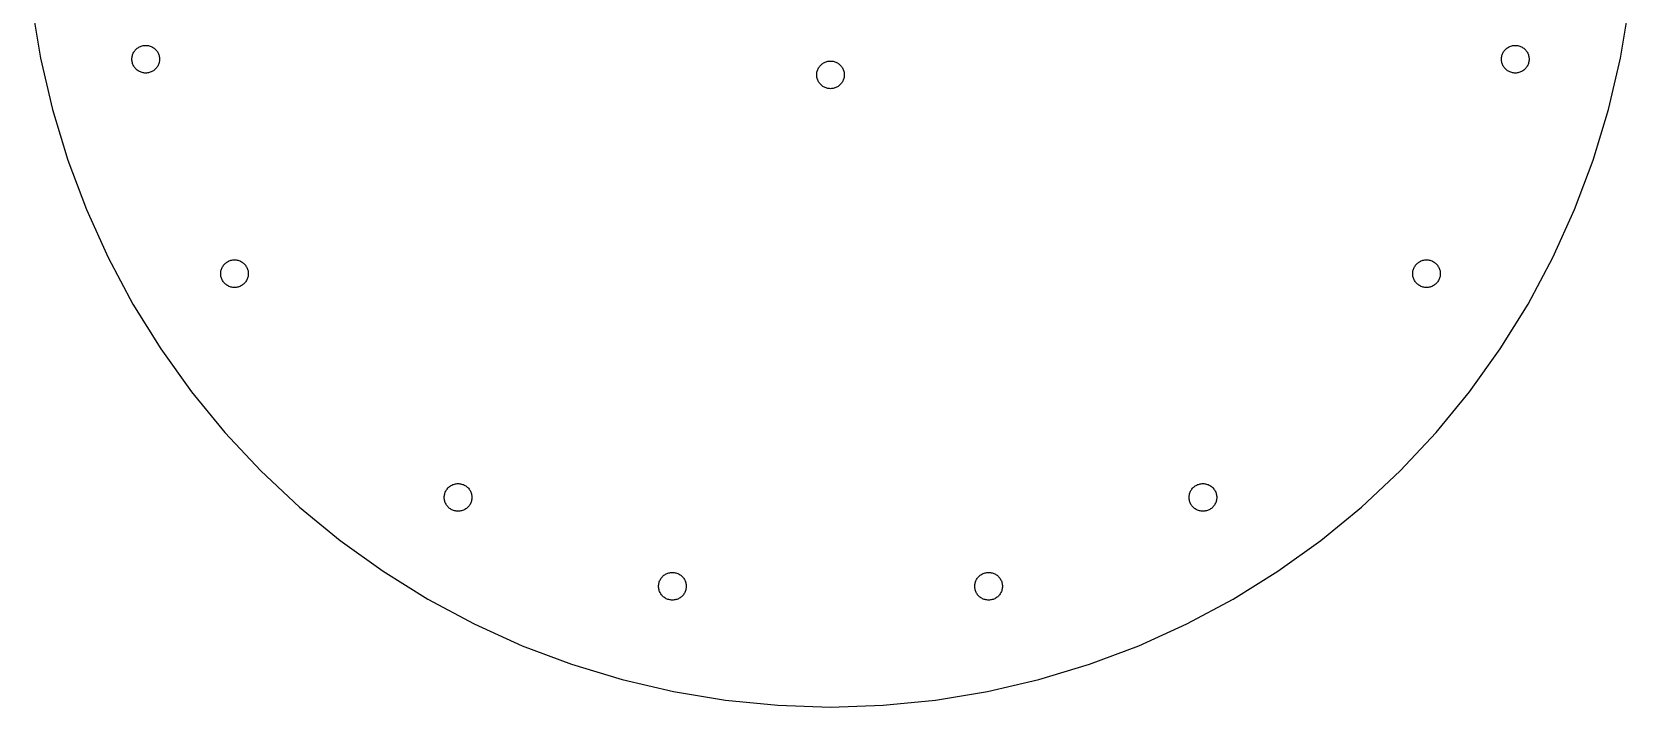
# Model space of a CAD drawing. Header units: metres. Extents: x -102 to 102, y -102 to 102.
# Drawn here: x -101.1 to 101.1, y -102 to -16.6 of the extents above; entities that cross this region are included whole.
import ezdxf

# ---------------------------------------------------------------- set-up
doc = ezdxf.new("R2010")
doc.units = ezdxf.units.M

msp = doc.modelspace()

# ---------------------------------------------------------------- linework, layer by layer
for p, q in [((-101.127, -13.3137), (-100.04, -19.8992)), ((100.04, -19.8992), (101.127, -13.3137)), ((-100.04, -19.8992), (-98.5244, -26.3995)), ((-88.4689, -20.0206), (-88.4652, -19.9062)), ((-88.4652, -20.1351), (-88.4689, -20.0206)), ((-88.4652, -19.9062), (-88.454, -19.7922)), ((-88.454, -20.2491), (-88.4652, -20.1351)), ((-88.454, -19.7922), (-88.4353, -19.6792)), ((-88.4353, -19.6792), (-88.4093, -19.5677)), ((-88.4093, -19.5677), (-88.3761, -19.4581)), ((-88.3761, -19.4581), (-88.3357, -19.3509)), ((-88.3357, -19.3509), (-88.2885, -19.2466)), ((-88.2885, -19.2466), (-88.2345, -19.1456)), ((-88.2345, -19.1456), (-88.174, -19.0484)), ((-88.174, -19.0484), (-88.1073, -18.9553)), ((-88.1073, -18.9553), (-88.0347, -18.8668)), ((-88.0347, -18.8668), (-87.9564, -18.7832)), ((-87.9564, -18.7832), (-87.8728, -18.7049)), ((-87.8728, -18.7049), (-87.7843, -18.6323)), ((-87.7843, -18.6323), (-87.6912, -18.5656)), ((-87.6912, -18.5656), (-87.5939, -18.5051)), ((-87.5939, -18.5051), (-87.4929, -18.4511)), ((-87.4929, -18.4511), (-87.3886, -18.4039)), ((-87.3886, -18.4039), (-87.2814, -18.3635)), ((-87.2814, -18.3635), (-87.1719, -18.3303)), ((-87.1719, -18.3303), (-87.0603, -18.3043)), ((-87.0603, -18.3043), (-86.9473, -18.2856)), ((-86.9473, -18.2856), (-86.8334, -18.2744)), ((-86.8334, -18.2744), (-86.7189, -18.2706)), ((-86.7189, -18.2706), (-86.6045, -18.2744)), ((-86.6045, -18.2744), (-86.4905, -18.2856)), ((-86.4905, -18.2856), (-86.3775, -18.3043)), ((-86.3775, -18.3043), (-86.266, -18.3303)), ((-86.266, -18.3303), (-86.1564, -18.3635)), ((-86.1564, -18.3635), (-86.0492, -18.4039)), ((-86.0492, -18.4039), (-85.9449, -18.4511)), ((-85.9449, -18.4511), (-85.8439, -18.5051)), ((-85.8439, -18.5051), (-85.7467, -18.5656)), ((-85.7467, -18.5656), (-85.6536, -18.6323)), ((-85.6536, -18.6323), (-85.5651, -18.7049)), ((-85.5651, -18.7049), (-85.4815, -18.7832)), ((-85.4815, -18.7832), (-85.4032, -18.8668)), ((-85.4032, -18.8668), (-85.3306, -18.9553)), ((-85.3306, -18.9553), (-85.2639, -19.0484)), ((-85.2639, -19.0484), (-85.2034, -19.1456)), ((-85.2034, -19.1456), (-85.1494, -19.2466)), ((-85.1494, -19.2466), (-85.1021, -19.3509)), ((-85.1021, -19.3509), (-85.0618, -19.4581)), ((-85.0618, -19.4581), (-85.0286, -19.5677)), ((-85.0286, -19.5677), (-85.0025, -19.6792)), ((-85.0025, -19.6792), (-84.9839, -19.7922)), ((-84.9839, -19.7922), (-84.9727, -19.9062)), ((-84.9727, -20.1351), (-84.9839, -20.2491)), ((-84.9727, -19.9062), (-84.9689, -20.0206)), ((-84.9689, -20.0206), (-84.9727, -20.1351)), ((84.9689, -20.0206), (84.9727, -19.9062)), ((84.9727, -20.1351), (84.9689, -20.0206)), ((84.9727, -19.9062), (84.9839, -19.7922)), ((84.9839, -20.2491), (84.9727, -20.1351)), ((84.9839, -19.7922), (85.0025, -19.6792)), ((85.0025, -19.6792), (85.0286, -19.5677)), ((85.0286, -19.5677), (85.0618, -19.4581)), ((85.0618, -19.4581), (85.1021, -19.3509)), ((85.1021, -19.3509), (85.1494, -19.2466)), ((85.1494, -19.2466), (85.2034, -19.1456)), ((85.2034, -19.1456), (85.2639, -19.0484)), ((85.2639, -19.0484), (85.3306, -18.9553)), ((85.3306, -18.9553), (85.4032, -18.8668)), ((85.4032, -18.8668), (85.4815, -18.7832)), ((85.4815, -18.7832), (85.5651, -18.7049)), ((85.5651, -18.7049), (85.6536, -18.6323)), ((85.6536, -18.6323), (85.7467, -18.5656)), ((85.7467, -18.5656), (85.8439, -18.5051)), ((85.8439, -18.5051), (85.9449, -18.4511)), ((85.9449, -18.4511), (86.0492, -18.4039)), ((86.0492, -18.4039), (86.1564, -18.3635)), ((86.1564, -18.3635), (86.266, -18.3303)), ((86.266, -18.3303), (86.3775, -18.3043)), ((86.3775, -18.3043), (86.4905, -18.2856)), ((86.4905, -18.2856), (86.6045, -18.2744)), ((86.6045, -18.2744), (86.7189, -18.2706)), ((86.7189, -18.2706), (86.8334, -18.2744)), ((86.8334, -18.2744), (86.9473, -18.2856)), ((86.9473, -18.2856), (87.0603, -18.3043)), ((87.0603, -18.3043), (87.1719, -18.3303)), ((87.1719, -18.3303), (87.2814, -18.3635)), ((87.2814, -18.3635), (87.3886, -18.4039)), ((87.3886, -18.4039), (87.4929, -18.4511)), ((87.4929, -18.4511), (87.5939, -18.5051)), ((87.5939, -18.5051), (87.6912, -18.5656)), ((87.6912, -18.5656), (87.7843, -18.6323)), ((87.7843, -18.6323), (87.8728, -18.7049)), ((87.8728, -18.7049), (87.9564, -18.7832)), ((87.9564, -18.7832), (88.0347, -18.8668)), ((88.0347, -18.8668), (88.1073, -18.9553)), ((88.1073, -18.9553), (88.174, -19.0484)), ((88.174, -19.0484), (88.2345, -19.1456)), ((88.2345, -19.1456), (88.2885, -19.2466)), ((88.2885, -19.2466), (88.3357, -19.3509)), ((88.3357, -19.3509), (88.3761, -19.4581)), ((88.3761, -19.4581), (88.4093, -19.5677)), ((88.4093, -19.5677), (88.4353, -19.6792)), ((88.4353, -19.6792), (88.454, -19.7922)), ((88.454, -19.7922), (88.4652, -19.9062)), ((88.4652, -20.1351), (88.454, -20.2491)), ((88.4652, -19.9062), (88.4689, -20.0206)), ((88.4689, -20.0206), (88.4652, -20.1351)), ((98.5244, -26.3995), (100.04, -19.8992)), ((-88.4353, -20.362), (-88.454, -20.2491)), ((-88.4093, -20.4736), (-88.4353, -20.362)), ((-88.3761, -20.5832), (-88.4093, -20.4736)), ((-88.3357, -20.6903), (-88.3761, -20.5832)), ((-88.2885, -20.7946), (-88.3357, -20.6903)), ((-88.2345, -20.8956), (-88.2885, -20.7946)), ((-88.174, -20.9929), (-88.2345, -20.8956)), ((-88.1073, -21.086), (-88.174, -20.9929)), ((-88.0347, -21.1745), (-88.1073, -21.086)), ((-87.9564, -21.2581), (-88.0347, -21.1745)), ((-87.8728, -21.3363), (-87.9564, -21.2581)), ((-87.7843, -21.409), (-87.8728, -21.3363)), ((-87.6912, -21.4757), (-87.7843, -21.409)), ((-87.5939, -21.5362), (-87.6912, -21.4757)), ((-87.4929, -21.5902), (-87.5939, -21.5362)), ((-87.3886, -21.6374), (-87.4929, -21.5902)), ((-87.2814, -21.6778), (-87.3886, -21.6374)), ((-87.1719, -21.711), (-87.2814, -21.6778)), ((-87.0603, -21.737), (-87.1719, -21.711)), ((-86.9473, -21.7557), (-87.0603, -21.737)), ((-86.8334, -21.7669), (-86.9473, -21.7557)), ((-86.7189, -21.7706), (-86.8334, -21.7669)), ((-86.6045, -21.7669), (-86.7189, -21.7706)), ((-86.4905, -21.7557), (-86.6045, -21.7669)), ((-86.3775, -21.737), (-86.4905, -21.7557)), ((-86.266, -21.711), (-86.3775, -21.737)), ((-86.1564, -21.6778), (-86.266, -21.711)), ((-86.0492, -21.6374), (-86.1564, -21.6778)), ((-85.9449, -21.5902), (-86.0492, -21.6374)), ((-85.8439, -21.5362), (-85.9449, -21.5902)), ((-85.7467, -21.4757), (-85.8439, -21.5362)), ((-85.6536, -21.409), (-85.7467, -21.4757)), ((-85.5651, -21.3363), (-85.6536, -21.409)), ((-85.4815, -21.2581), (-85.5651, -21.3363)), ((-85.4032, -21.1745), (-85.4815, -21.2581)), ((-85.3306, -21.086), (-85.4032, -21.1745)), ((-85.2639, -20.9929), (-85.3306, -21.086)), ((-85.2034, -20.8956), (-85.2639, -20.9929)), ((-85.1494, -20.7946), (-85.2034, -20.8956)), ((-85.1021, -20.6903), (-85.1494, -20.7946)), ((-85.0618, -20.5832), (-85.1021, -20.6903)), ((-85.0286, -20.4736), (-85.0618, -20.5832)), ((-85.0025, -20.362), (-85.0286, -20.4736)), ((-84.9839, -20.2491), (-85.0025, -20.362)), ((-1.75, -22), (-1.74625, -21.8855)), ((-1.74625, -22.1144), (-1.75, -22)), ((-1.74625, -21.8855), (-1.73502, -21.7716)), ((-1.73502, -22.2284), (-1.74625, -22.1144)), ((-1.73502, -21.7716), (-1.71637, -21.6586)), ((-1.71637, -22.3414), (-1.73502, -22.2284)), ((-1.71637, -21.6586), (-1.69037, -21.5471)), ((-1.69037, -21.5471), (-1.65712, -21.4375)), ((-1.65712, -21.4375), (-1.61678, -21.3303)), ((-1.61678, -21.3303), (-1.56952, -21.226)), ((-1.56952, -21.226), (-1.51553, -21.125)), ((-1.51553, -21.125), (-1.45506, -21.0277)), ((-1.45506, -21.0277), (-1.38837, -20.9347)), ((-1.38837, -20.9347), (-1.31572, -20.8461)), ((-1.31572, -20.8461), (-1.23743, -20.7626)), ((-1.23743, -20.7626), (-1.15385, -20.6843)), ((-1.15385, -20.6843), (-1.06532, -20.6116)), ((-1.06532, -20.6116), (-0.972244, -20.5449)), ((-0.972244, -20.5449), (-0.875, -20.4845)), ((-0.875, -20.4845), (-0.774002, -20.4305)), ((-0.774002, -20.4305), (-0.669693, -20.3832)), ((-0.669693, -20.3832), (-0.562515, -20.3429)), ((-0.562515, -20.3429), (-0.452927, -20.3096)), ((-0.452927, -20.3096), (-0.3414, -20.2836)), ((-0.3414, -20.2836), (-0.228409, -20.265)), ((-0.228409, -20.265), (-0.114441, -20.2537)), ((-0.114441, -20.2537), (0, -20.25)), ((0, -20.25), (0.114441, -20.2537)), ((0.114441, -20.2537), (0.228409, -20.265)), ((0.228409, -20.265), (0.3414, -20.2836)), ((0.3414, -20.2836), (0.452927, -20.3096)), ((0.452927, -20.3096), (0.562515, -20.3429)), ((0.562515, -20.3429), (0.669693, -20.3832)), ((0.669693, -20.3832), (0.774002, -20.4305)), ((0.774002, -20.4305), (0.875, -20.4845)), ((0.875, -20.4845), (0.972244, -20.5449)), ((0.972244, -20.5449), (1.06532, -20.6116)), ((1.06532, -20.6116), (1.15385, -20.6843)), ((1.15385, -20.6843), (1.23743, -20.7626)), ((1.23743, -20.7626), (1.31572, -20.8461)), ((1.31572, -20.8461), (1.38837, -20.9347)), ((1.38837, -20.9347), (1.45506, -21.0277)), ((1.45506, -21.0277), (1.51553, -21.125)), ((1.51553, -21.125), (1.56952, -21.226)), ((1.56952, -21.226), (1.61678, -21.3303)), ((1.61678, -21.3303), (1.65712, -21.4375)), ((1.65712, -21.4375), (1.69037, -21.5471)), ((1.69037, -21.5471), (1.71637, -21.6586)), ((1.71637, -21.6586), (1.73502, -21.7716)), ((1.73502, -22.2284), (1.71637, -22.3414)), ((1.73502, -21.7716), (1.74625, -21.8855)), ((1.74625, -22.1144), (1.73502, -22.2284)), ((1.74625, -21.8855), (1.75, -22)), ((1.75, -22), (1.74625, -22.1144)), ((85.0025, -20.362), (84.9839, -20.2491)), ((85.0286, -20.4736), (85.0025, -20.362)), ((85.0618, -20.5832), (85.0286, -20.4736)), ((85.1021, -20.6903), (85.0618, -20.5832)), ((85.1494, -20.7946), (85.1021, -20.6903)), ((85.2034, -20.8956), (85.1494, -20.7946)), ((85.2639, -20.9929), (85.2034, -20.8956)), ((85.3306, -21.086), (85.2639, -20.9929)), ((85.4032, -21.1745), (85.3306, -21.086)), ((85.4815, -21.2581), (85.4032, -21.1745)), ((85.5651, -21.3363), (85.4815, -21.2581)), ((85.6536, -21.409), (85.5651, -21.3363)), ((85.7467, -21.4757), (85.6536, -21.409)), ((85.8439, -21.5362), (85.7467, -21.4757)), ((85.9449, -21.5902), (85.8439, -21.5362)), ((86.0492, -21.6374), (85.9449, -21.5902)), ((86.1564, -21.6778), (86.0492, -21.6374)), ((86.266, -21.711), (86.1564, -21.6778)), ((86.3775, -21.737), (86.266, -21.711)), ((86.4905, -21.7557), (86.3775, -21.737)), ((86.6045, -21.7669), (86.4905, -21.7557)), ((86.7189, -21.7706), (86.6045, -21.7669)), ((86.8334, -21.7669), (86.7189, -21.7706)), ((86.9473, -21.7557), (86.8334, -21.7669)), ((87.0603, -21.737), (86.9473, -21.7557)), ((87.1719, -21.711), (87.0603, -21.737)), ((87.2814, -21.6778), (87.1719, -21.711)), ((87.3886, -21.6374), (87.2814, -21.6778)), ((87.4929, -21.5902), (87.3886, -21.6374)), ((87.5939, -21.5362), (87.4929, -21.5902)), ((87.6912, -21.4757), (87.5939, -21.5362)), ((87.7843, -21.409), (87.6912, -21.4757)), ((87.8728, -21.3363), (87.7843, -21.409)), ((87.9564, -21.2581), (87.8728, -21.3363)), ((88.0347, -21.1745), (87.9564, -21.2581)), ((88.1073, -21.086), (88.0347, -21.1745)), ((88.174, -20.9929), (88.1073, -21.086)), ((88.2345, -20.8956), (88.174, -20.9929)), ((88.2885, -20.7946), (88.2345, -20.8956)), ((88.3357, -20.6903), (88.2885, -20.7946)), ((88.3761, -20.5832), (88.3357, -20.6903)), ((88.4093, -20.4736), (88.3761, -20.5832)), ((88.4353, -20.362), (88.4093, -20.4736)), ((88.454, -20.2491), (88.4353, -20.362)), ((-1.69037, -22.4529), (-1.71637, -22.3414)), ((-1.65712, -22.5625), (-1.69037, -22.4529)), ((-1.61678, -22.6697), (-1.65712, -22.5625)), ((-1.56952, -22.774), (-1.61678, -22.6697)), ((-1.51553, -22.875), (-1.56952, -22.774)), ((-1.45506, -22.9722), (-1.51553, -22.875)), ((-1.38837, -23.0653), (-1.45506, -22.9722)), ((-1.31572, -23.1539), (-1.38837, -23.0653)), ((-1.23743, -23.2374), (-1.31572, -23.1539)), ((-1.15385, -23.3157), (-1.23743, -23.2374)), ((-1.06532, -23.3884), (-1.15385, -23.3157)), ((-0.972244, -23.4551), (-1.06532, -23.3884)), ((-0.875, -23.5155), (-0.972244, -23.4551)), ((-0.774002, -23.5695), (-0.875, -23.5155)), ((-0.669693, -23.6168), (-0.774002, -23.5695)), ((-0.562515, -23.6571), (-0.669693, -23.6168)), ((-0.452927, -23.6904), (-0.562515, -23.6571)), ((-0.3414, -23.7164), (-0.452927, -23.6904)), ((-0.228409, -23.735), (-0.3414, -23.7164)), ((-0.114441, -23.7462), (-0.228409, -23.735)), ((0, -23.75), (-0.114441, -23.7462)), ((0.114441, -23.7462), (0, -23.75)), ((0.228409, -23.735), (0.114441, -23.7462)), ((0.3414, -23.7164), (0.228409, -23.735)), ((0.452927, -23.6904), (0.3414, -23.7164)), ((0.562515, -23.6571), (0.452927, -23.6904)), ((0.669693, -23.6168), (0.562515, -23.6571)), ((0.774002, -23.5695), (0.669693, -23.6168)), ((0.875, -23.5155), (0.774002, -23.5695)), ((0.972244, -23.4551), (0.875, -23.5155)), ((1.06532, -23.3884), (0.972244, -23.4551)), ((1.15385, -23.3157), (1.06532, -23.3884)), ((1.23743, -23.2374), (1.15385, -23.3157)), ((1.31572, -23.1539), (1.23743, -23.2374)), ((1.38837, -23.0653), (1.31572, -23.1539)), ((1.45506, -22.9722), (1.38837, -23.0653)), ((1.51553, -22.875), (1.45506, -22.9722)), ((1.56952, -22.774), (1.51553, -22.875)), ((1.61678, -22.6697), (1.56952, -22.774)), ((1.65712, -22.5625), (1.61678, -22.6697)), ((1.69037, -22.4529), (1.65712, -22.5625)), ((1.71637, -22.3414), (1.69037, -22.4529)), ((-98.5244, -26.3995), (-96.5869, -32.7868)), ((96.5869, -32.7868), (98.5244, -26.3995)), ((-96.5869, -32.7868), (-94.2357, -39.0337)), ((94.2357, -39.0337), (96.5869, -32.7868)), ((-94.2357, -39.0337), (-91.481, -45.1134)), ((91.481, -45.1134), (94.2357, -39.0337)), ((-91.481, -45.1134), (-88.3346, -51)), ((-77.1334, -46.6003), (-77.0931, -46.4931)), ((-77.0931, -46.4931), (-77.0458, -46.3888)), ((-77.0458, -46.3888), (-76.9918, -46.2878)), ((-76.9918, -46.2878), (-76.9314, -46.1906)), ((-76.9314, -46.1906), (-76.8646, -46.0975)), ((-76.8646, -46.0975), (-76.792, -46.009)), ((-76.792, -46.009), (-76.7137, -45.9254)), ((-76.7137, -45.9254), (-76.6301, -45.8471)), ((-76.6301, -45.8471), (-76.5416, -45.7744)), ((-76.5416, -45.7744), (-76.4485, -45.7077)), ((-76.4485, -45.7077), (-76.3513, -45.6473)), ((-76.3513, -45.6473), (-76.2503, -45.5933)), ((-76.2503, -45.5933), (-76.146, -45.546)), ((-76.146, -45.546), (-76.0388, -45.5057)), ((-76.0388, -45.5057), (-75.9292, -45.4724)), ((-75.9292, -45.4724), (-75.8177, -45.4464)), ((-75.8177, -45.4464), (-75.7047, -45.4278)), ((-75.7047, -45.4278), (-75.5907, -45.4165)), ((-75.5907, -45.4165), (-75.4763, -45.4128)), ((-75.4763, -45.4128), (-75.3618, -45.4165)), ((-75.3618, -45.4165), (-75.2478, -45.4278)), ((-75.2478, -45.4278), (-75.1349, -45.4464)), ((-75.1349, -45.4464), (-75.0233, -45.4724)), ((-75.0233, -45.4724), (-74.9138, -45.5057)), ((-74.9138, -45.5057), (-74.8066, -45.546)), ((-74.8066, -45.546), (-74.7023, -45.5933)), ((-74.7023, -45.5933), (-74.6013, -45.6473)), ((-74.6013, -45.6473), (-74.504, -45.7077)), ((-74.504, -45.7077), (-74.4109, -45.7744)), ((-74.4109, -45.7744), (-74.3224, -45.8471)), ((-74.3224, -45.8471), (-74.2388, -45.9254)), ((-74.2388, -45.9254), (-74.1606, -46.009)), ((-74.1606, -46.009), (-74.0879, -46.0975)), ((-74.0879, -46.0975), (-74.0212, -46.1906)), ((-74.0212, -46.1906), (-73.9607, -46.2878)), ((-73.9607, -46.2878), (-73.9067, -46.3888)), ((-73.9067, -46.3888), (-73.8595, -46.4931)), ((-73.8595, -46.4931), (-73.8191, -46.6003)), ((73.8191, -46.6003), (73.8595, -46.4931)), ((73.8595, -46.4931), (73.9067, -46.3888)), ((73.9067, -46.3888), (73.9607, -46.2878)), ((73.9607, -46.2878), (74.0212, -46.1906)), ((74.0212, -46.1906), (74.0879, -46.0975)), ((74.0879, -46.0975), (74.1606, -46.009)), ((74.1606, -46.009), (74.2388, -45.9254)), ((74.2388, -45.9254), (74.3224, -45.8471)), ((74.3224, -45.8471), (74.4109, -45.7744)), ((74.4109, -45.7744), (74.504, -45.7077)), ((74.504, -45.7077), (74.6013, -45.6473)), ((74.6013, -45.6473), (74.7023, -45.5933)), ((74.7023, -45.5933), (74.8066, -45.546)), ((74.8066, -45.546), (74.9138, -45.5057)), ((74.9138, -45.5057), (75.0233, -45.4724)), ((75.0233, -45.4724), (75.1349, -45.4464)), ((75.1349, -45.4464), (75.2478, -45.4278)), ((75.2478, -45.4278), (75.3618, -45.4165)), ((75.3618, -45.4165), (75.4763, -45.4128)), ((75.4763, -45.4128), (75.5907, -45.4165)), ((75.5907, -45.4165), (75.7047, -45.4278)), ((75.7047, -45.4278), (75.8177, -45.4464)), ((75.8177, -45.4464), (75.9292, -45.4724)), ((75.9292, -45.4724), (76.0388, -45.5057)), ((76.0388, -45.5057), (76.146, -45.546)), ((76.146, -45.546), (76.2503, -45.5933)), ((76.2503, -45.5933), (76.3513, -45.6473)), ((76.3513, -45.6473), (76.4485, -45.7077)), ((76.4485, -45.7077), (76.5416, -45.7744)), ((76.5416, -45.7744), (76.6301, -45.8471)), ((76.6301, -45.8471), (76.7137, -45.9254)), ((76.7137, -45.9254), (76.792, -46.009)), ((76.792, -46.009), (76.8646, -46.0975)), ((76.8646, -46.0975), (76.9314, -46.1906)), ((76.9314, -46.1906), (76.9918, -46.2878)), ((76.9918, -46.2878), (77.0458, -46.3888)), ((77.0458, -46.3888), (77.0931, -46.4931)), ((77.0931, -46.4931), (77.1334, -46.6003)), ((88.3346, -51), (91.481, -45.1134)), ((-77.2263, -47.1628), (-77.2225, -47.0484)), ((-77.2225, -47.2773), (-77.2263, -47.1628)), ((-77.2225, -47.0484), (-77.2113, -46.9344)), ((-77.2113, -47.3912), (-77.2225, -47.2773)), ((-77.2113, -46.9344), (-77.1926, -46.8214)), ((-77.1926, -47.5042), (-77.2113, -47.3912)), ((-77.1926, -46.8214), (-77.1666, -46.7099)), ((-77.1666, -47.6157), (-77.1926, -47.5042)), ((-77.1666, -46.7099), (-77.1334, -46.6003)), ((-77.1334, -47.7253), (-77.1666, -47.6157)), ((-77.0931, -47.8325), (-77.1334, -47.7253)), ((-77.0458, -47.9368), (-77.0931, -47.8325)), ((-76.9918, -48.0378), (-77.0458, -47.9368)), ((-76.9314, -48.1351), (-76.9918, -48.0378)), ((-76.8646, -48.2281), (-76.9314, -48.1351)), ((-76.792, -48.3167), (-76.8646, -48.2281)), ((-76.7137, -48.4002), (-76.792, -48.3167)), ((-76.6301, -48.4785), (-76.7137, -48.4002)), ((-76.5416, -48.5512), (-76.6301, -48.4785)), ((-74.3224, -48.4785), (-74.4109, -48.5512)), ((-74.2388, -48.4002), (-74.3224, -48.4785)), ((-74.1606, -48.3167), (-74.2388, -48.4002)), ((-74.0879, -48.2281), (-74.1606, -48.3167)), ((-74.0212, -48.1351), (-74.0879, -48.2281)), ((-73.9607, -48.0378), (-74.0212, -48.1351)), ((-73.9067, -47.9368), (-73.9607, -48.0378)), ((-73.8595, -47.8325), (-73.9067, -47.9368)), ((-73.8191, -47.7253), (-73.8595, -47.8325)), ((-73.8191, -46.6003), (-73.7859, -46.7099)), ((-73.7859, -47.6157), (-73.8191, -47.7253)), ((-73.7859, -46.7099), (-73.7599, -46.8214)), ((-73.7599, -47.5042), (-73.7859, -47.6157)), ((-73.7599, -46.8214), (-73.7412, -46.9344)), ((-73.7412, -47.3912), (-73.7599, -47.5042)), ((-73.7412, -46.9344), (-73.73, -47.0484)), ((-73.73, -47.2773), (-73.7412, -47.3912)), ((-73.73, -47.0484), (-73.7263, -47.1628)), ((-73.7263, -47.1628), (-73.73, -47.2773)), ((73.7263, -47.1628), (73.73, -47.0484)), ((73.73, -47.2773), (73.7263, -47.1628)), ((73.73, -47.0484), (73.7412, -46.9344)), ((73.7412, -47.3912), (73.73, -47.2773)), ((73.7412, -46.9344), (73.7599, -46.8214)), ((73.7599, -47.5042), (73.7412, -47.3912)), ((73.7599, -46.8214), (73.7859, -46.7099)), ((73.7859, -47.6157), (73.7599, -47.5042)), ((73.7859, -46.7099), (73.8191, -46.6003)), ((73.8191, -47.7253), (73.7859, -47.6157)), ((73.8595, -47.8325), (73.8191, -47.7253)), ((73.9067, -47.9368), (73.8595, -47.8325)), ((73.9607, -48.0378), (73.9067, -47.9368)), ((74.0212, -48.1351), (73.9607, -48.0378)), ((74.0879, -48.2281), (74.0212, -48.1351)), ((74.1606, -48.3167), (74.0879, -48.2281)), ((74.2388, -48.4002), (74.1606, -48.3167)), ((74.3224, -48.4785), (74.2388, -48.4002)), ((74.4109, -48.5512), (74.3224, -48.4785)), ((76.6301, -48.4785), (76.5416, -48.5512)), ((76.7137, -48.4002), (76.6301, -48.4785)), ((76.792, -48.3167), (76.7137, -48.4002)), ((76.8646, -48.2281), (76.792, -48.3167)), ((76.9314, -48.1351), (76.8646, -48.2281)), ((76.9918, -48.0378), (76.9314, -48.1351)), ((77.0458, -47.9368), (76.9918, -48.0378)), ((77.0931, -47.8325), (77.0458, -47.9368)), ((77.1334, -47.7253), (77.0931, -47.8325)), ((77.1334, -46.6003), (77.1666, -46.7099)), ((77.1666, -47.6157), (77.1334, -47.7253)), ((77.1666, -46.7099), (77.1926, -46.8214)), ((77.1926, -47.5042), (77.1666, -47.6157)), ((77.1926, -46.8214), (77.2113, -46.9344)), ((77.2113, -47.3912), (77.1926, -47.5042)), ((77.2113, -46.9344), (77.2225, -47.0484)), ((77.2225, -47.2773), (77.2113, -47.3912)), ((77.2225, -47.0484), (77.2263, -47.1628)), ((77.2263, -47.1628), (77.2225, -47.2773)), ((-76.4485, -48.6179), (-76.5416, -48.5512)), ((-76.3513, -48.6783), (-76.4485, -48.6179)), ((-76.2503, -48.7323), (-76.3513, -48.6783)), ((-76.146, -48.7796), (-76.2503, -48.7323)), ((-76.0388, -48.8199), (-76.146, -48.7796)), ((-75.9292, -48.8532), (-76.0388, -48.8199)), ((-75.8177, -48.8792), (-75.9292, -48.8532)), ((-75.7047, -48.8978), (-75.8177, -48.8792)), ((-75.5907, -48.9091), (-75.7047, -48.8978)), ((-75.4763, -48.9128), (-75.5907, -48.9091)), ((-75.3618, -48.9091), (-75.4763, -48.9128)), ((-75.2478, -48.8978), (-75.3618, -48.9091)), ((-75.1349, -48.8792), (-75.2478, -48.8978)), ((-75.0233, -48.8532), (-75.1349, -48.8792)), ((-74.9138, -48.8199), (-75.0233, -48.8532)), ((-74.8066, -48.7796), (-74.9138, -48.8199)), ((-74.7023, -48.7323), (-74.8066, -48.7796)), ((-74.6013, -48.6783), (-74.7023, -48.7323)), ((-74.504, -48.6179), (-74.6013, -48.6783)), ((-74.4109, -48.5512), (-74.504, -48.6179)), ((74.504, -48.6179), (74.4109, -48.5512)), ((74.6013, -48.6783), (74.504, -48.6179)), ((74.7023, -48.7323), (74.6013, -48.6783)), ((74.8066, -48.7796), (74.7023, -48.7323)), ((74.9138, -48.8199), (74.8066, -48.7796)), ((75.0233, -48.8532), (74.9138, -48.8199)), ((75.1349, -48.8792), (75.0233, -48.8532)), ((75.2478, -48.8978), (75.1349, -48.8792)), ((75.3618, -48.9091), (75.2478, -48.8978)), ((75.4763, -48.9128), (75.3618, -48.9091)), ((75.5907, -48.9091), (75.4763, -48.9128)), ((75.7047, -48.8978), (75.5907, -48.9091)), ((75.8177, -48.8792), (75.7047, -48.8978)), ((75.9292, -48.8532), (75.8177, -48.8792)), ((76.0388, -48.8199), (75.9292, -48.8532)), ((76.146, -48.7796), (76.0388, -48.8199)), ((76.2503, -48.7323), (76.146, -48.7796)), ((76.3513, -48.6783), (76.2503, -48.7323)), ((76.4485, -48.6179), (76.3513, -48.6783)), ((76.5416, -48.5512), (76.4485, -48.6179)), ((-88.3346, -51), (-84.8099, -56.6682)), ((84.8099, -56.6682), (88.3346, -51)), ((-84.8099, -56.6682), (-80.922, -62.0937)), ((80.922, -62.0937), (84.8099, -56.6682)), ((-80.922, -62.0937), (-76.6877, -67.2533)), ((76.6877, -67.2533), (80.922, -62.0937)), ((-76.6877, -67.2533), (-72.1249, -72.1249)), ((72.1249, -72.1249), (76.6877, -67.2533)), ((-72.1249, -72.1249), (-67.2533, -76.6877)), ((67.2533, -76.6877), (72.1249, -72.1249)), ((-48.8199, -74.9138), (-48.7796, -74.8066)), ((-48.7796, -74.8066), (-48.7323, -74.7023)), ((-48.7323, -74.7023), (-48.6783, -74.6013)), ((-48.6783, -74.6013), (-48.6179, -74.504)), ((-48.6179, -74.504), (-48.5512, -74.4109)), ((-48.5512, -74.4109), (-48.4785, -74.3224)), ((-48.4785, -74.3224), (-48.4002, -74.2388)), ((-48.4002, -74.2388), (-48.3167, -74.1606)), ((-48.3167, -74.1606), (-48.2281, -74.0879)), ((-48.2281, -74.0879), (-48.1351, -74.0212)), ((-48.1351, -74.0212), (-48.0378, -73.9607)), ((-48.0378, -73.9607), (-47.9368, -73.9067)), ((-47.9368, -73.9067), (-47.8325, -73.8595)), ((-47.8325, -73.8595), (-47.7253, -73.8191)), ((-47.7253, -73.8191), (-47.6157, -73.7859)), ((-47.6157, -73.7859), (-47.5042, -73.7599)), ((-47.5042, -73.7599), (-47.3912, -73.7412)), ((-47.3912, -73.7412), (-47.2773, -73.73)), ((-47.2773, -73.73), (-47.1628, -73.7263)), ((-47.1628, -73.7263), (-47.0484, -73.73)), ((-47.0484, -73.73), (-46.9344, -73.7412)), ((-46.9344, -73.7412), (-46.8214, -73.7599)), ((-46.8214, -73.7599), (-46.7099, -73.7859)), ((-46.7099, -73.7859), (-46.6003, -73.8191)), ((-46.6003, -73.8191), (-46.4931, -73.8595)), ((-46.4931, -73.8595), (-46.3888, -73.9067)), ((-46.3888, -73.9067), (-46.2878, -73.9607)), ((-46.2878, -73.9607), (-46.1906, -74.0212)), ((-46.1906, -74.0212), (-46.0975, -74.0879)), ((-46.0975, -74.0879), (-46.009, -74.1606)), ((-46.009, -74.1606), (-45.9254, -74.2388)), ((-45.9254, -74.2388), (-45.8471, -74.3224)), ((-45.8471, -74.3224), (-45.7744, -74.4109)), ((-45.7744, -74.4109), (-45.7077, -74.504)), ((-45.7077, -74.504), (-45.6473, -74.6013)), ((-45.6473, -74.6013), (-45.5933, -74.7023)), ((-45.5933, -74.7023), (-45.546, -74.8066)), ((-45.546, -74.8066), (-45.5057, -74.9138)), ((45.5057, -74.9138), (45.546, -74.8066)), ((45.546, -74.8066), (45.5933, -74.7023)), ((45.5933, -74.7023), (45.6473, -74.6013)), ((45.6473, -74.6013), (45.7077, -74.504)), ((45.7077, -74.504), (45.7744, -74.4109)), ((45.7744, -74.4109), (45.8471, -74.3224)), ((45.8471, -74.3224), (45.9254, -74.2388)), ((45.9254, -74.2388), (46.009, -74.1606)), ((46.009, -74.1606), (46.0975, -74.0879)), ((46.0975, -74.0879), (46.1906, -74.0212)), ((46.1906, -74.0212), (46.2878, -73.9607)), ((46.2878, -73.9607), (46.3888, -73.9067)), ((46.3888, -73.9067), (46.4931, -73.8595)), ((46.4931, -73.8595), (46.6003, -73.8191)), ((46.6003, -73.8191), (46.7099, -73.7859)), ((46.7099, -73.7859), (46.8214, -73.7599)), ((46.8214, -73.7599), (46.9344, -73.7412)), ((46.9344, -73.7412), (47.0484, -73.73)), ((47.0484, -73.73), (47.1628, -73.7263)), ((47.1628, -73.7263), (47.2773, -73.73)), ((47.2773, -73.73), (47.3912, -73.7412)), ((47.3912, -73.7412), (47.5042, -73.7599)), ((47.5042, -73.7599), (47.6157, -73.7859)), ((47.6157, -73.7859), (47.7253, -73.8191)), ((47.7253, -73.8191), (47.8325, -73.8595)), ((47.8325, -73.8595), (47.9368, -73.9067)), ((47.9368, -73.9067), (48.0378, -73.9607)), ((48.0378, -73.9607), (48.1351, -74.0212)), ((48.1351, -74.0212), (48.2281, -74.0879)), ((48.2281, -74.0879), (48.3167, -74.1606)), ((48.3167, -74.1606), (48.4002, -74.2388)), ((48.4002, -74.2388), (48.4785, -74.3224)), ((48.4785, -74.3224), (48.5512, -74.4109)), ((48.5512, -74.4109), (48.6179, -74.504)), ((48.6179, -74.504), (48.6783, -74.6013)), ((48.6783, -74.6013), (48.7323, -74.7023)), ((48.7323, -74.7023), (48.7796, -74.8066)), ((48.7796, -74.8066), (48.8199, -74.9138)), ((-67.2533, -76.6877), (-62.0937, -80.922)), ((-48.9128, -75.4763), (-48.9091, -75.3618)), ((-48.9091, -75.5907), (-48.9128, -75.4763)), ((-48.9091, -75.3618), (-48.8978, -75.2478)), ((-48.8978, -75.7047), (-48.9091, -75.5907)), ((-48.8978, -75.2478), (-48.8792, -75.1349)), ((-48.8792, -75.8177), (-48.8978, -75.7047)), ((-48.8792, -75.1349), (-48.8532, -75.0233)), ((-48.8532, -75.9292), (-48.8792, -75.8177)), ((-48.8532, -75.0233), (-48.8199, -74.9138)), ((-48.8199, -76.0388), (-48.8532, -75.9292)), ((-48.7796, -76.146), (-48.8199, -76.0388)), ((-48.7323, -76.2503), (-48.7796, -76.146)), ((-48.6783, -76.3513), (-48.7323, -76.2503)), ((-48.6179, -76.4485), (-48.6783, -76.3513)), ((-48.5512, -76.5416), (-48.6179, -76.4485)), ((-48.4785, -76.6301), (-48.5512, -76.5416)), ((-48.4002, -76.7137), (-48.4785, -76.6301)), ((-48.3167, -76.792), (-48.4002, -76.7137)), ((-48.2281, -76.8646), (-48.3167, -76.792)), ((-46.009, -76.792), (-46.0975, -76.8646)), ((-45.9254, -76.7137), (-46.009, -76.792)), ((-45.8471, -76.6301), (-45.9254, -76.7137)), ((-45.7744, -76.5416), (-45.8471, -76.6301)), ((-45.7077, -76.4485), (-45.7744, -76.5416)), ((-45.6473, -76.3513), (-45.7077, -76.4485)), ((-45.5933, -76.2503), (-45.6473, -76.3513)), ((-45.546, -76.146), (-45.5933, -76.2503)), ((-45.5057, -76.0388), (-45.546, -76.146)), ((-45.5057, -74.9138), (-45.4724, -75.0233)), ((-45.4724, -75.9292), (-45.5057, -76.0388)), ((-45.4724, -75.0233), (-45.4464, -75.1349)), ((-45.4464, -75.8177), (-45.4724, -75.9292)), ((-45.4464, -75.1349), (-45.4278, -75.2478)), ((-45.4278, -75.7047), (-45.4464, -75.8177)), ((-45.4278, -75.2478), (-45.4165, -75.3618)), ((-45.4165, -75.5907), (-45.4278, -75.7047)), ((-45.4165, -75.3618), (-45.4128, -75.4763)), ((-45.4128, -75.4763), (-45.4165, -75.5907)), ((45.4128, -75.4763), (45.4165, -75.3618)), ((45.4165, -75.5907), (45.4128, -75.4763)), ((45.4165, -75.3618), (45.4278, -75.2478)), ((45.4278, -75.7047), (45.4165, -75.5907)), ((45.4278, -75.2478), (45.4464, -75.1349)), ((45.4464, -75.8177), (45.4278, -75.7047)), ((45.4464, -75.1349), (45.4724, -75.0233)), ((45.4724, -75.9292), (45.4464, -75.8177)), ((45.4724, -75.0233), (45.5057, -74.9138)), ((45.5057, -76.0388), (45.4724, -75.9292)), ((45.546, -76.146), (45.5057, -76.0388)), ((45.5933, -76.2503), (45.546, -76.146)), ((45.6473, -76.3513), (45.5933, -76.2503)), ((45.7077, -76.4485), (45.6473, -76.3513)), ((45.7744, -76.5416), (45.7077, -76.4485)), ((45.8471, -76.6301), (45.7744, -76.5416)), ((45.9254, -76.7137), (45.8471, -76.6301)), ((46.009, -76.792), (45.9254, -76.7137)), ((46.0975, -76.8646), (46.009, -76.792)), ((48.3167, -76.792), (48.2281, -76.8646)), ((48.4002, -76.7137), (48.3167, -76.792)), ((48.4785, -76.6301), (48.4002, -76.7137)), ((48.5512, -76.5416), (48.4785, -76.6301)), ((48.6179, -76.4485), (48.5512, -76.5416)), ((48.6783, -76.3513), (48.6179, -76.4485)), ((48.7323, -76.2503), (48.6783, -76.3513)), ((48.7796, -76.146), (48.7323, -76.2503)), ((48.8199, -76.0388), (48.7796, -76.146)), ((48.8199, -74.9138), (48.8532, -75.0233)), ((48.8532, -75.9292), (48.8199, -76.0388)), ((48.8532, -75.0233), (48.8792, -75.1349)), ((48.8792, -75.8177), (48.8532, -75.9292)), ((48.8792, -75.1349), (48.8978, -75.2478)), ((48.8978, -75.7047), (48.8792, -75.8177)), ((48.8978, -75.2478), (48.9091, -75.3618)), ((48.9091, -75.5907), (48.8978, -75.7047)), ((48.9091, -75.3618), (48.9128, -75.4763)), ((48.9128, -75.4763), (48.9091, -75.5907)), ((62.0937, -80.922), (67.2533, -76.6877)), ((-48.1351, -76.9314), (-48.2281, -76.8646)), ((-48.0378, -76.9918), (-48.1351, -76.9314)), ((-47.9368, -77.0458), (-48.0378, -76.9918)), ((-47.8325, -77.0931), (-47.9368, -77.0458)), ((-47.7253, -77.1334), (-47.8325, -77.0931)), ((-47.6157, -77.1666), (-47.7253, -77.1334)), ((-47.5042, -77.1926), (-47.6157, -77.1666)), ((-47.3912, -77.2113), (-47.5042, -77.1926)), ((-47.2773, -77.2225), (-47.3912, -77.2113)), ((-47.1628, -77.2263), (-47.2773, -77.2225)), ((-47.0484, -77.2225), (-47.1628, -77.2263)), ((-46.9344, -77.2113), (-47.0484, -77.2225)), ((-46.8214, -77.1926), (-46.9344, -77.2113)), ((-46.7099, -77.1666), (-46.8214, -77.1926)), ((-46.6003, -77.1334), (-46.7099, -77.1666)), ((-46.4931, -77.0931), (-46.6003, -77.1334)), ((-46.3888, -77.0458), (-46.4931, -77.0931)), ((-46.2878, -76.9918), (-46.3888, -77.0458)), ((-46.1906, -76.9314), (-46.2878, -76.9918)), ((-46.0975, -76.8646), (-46.1906, -76.9314)), ((46.1906, -76.9314), (46.0975, -76.8646)), ((46.2878, -76.9918), (46.1906, -76.9314)), ((46.3888, -77.0458), (46.2878, -76.9918)), ((46.4931, -77.0931), (46.3888, -77.0458)), ((46.6003, -77.1334), (46.4931, -77.0931)), ((46.7099, -77.1666), (46.6003, -77.1334)), ((46.8214, -77.1926), (46.7099, -77.1666)), ((46.9344, -77.2113), (46.8214, -77.1926)), ((47.0484, -77.2225), (46.9344, -77.2113)), ((47.1628, -77.2263), (47.0484, -77.2225)), ((47.2773, -77.2225), (47.1628, -77.2263)), ((47.3912, -77.2113), (47.2773, -77.2225)), ((47.5042, -77.1926), (47.3912, -77.2113)), ((47.6157, -77.1666), (47.5042, -77.1926)), ((47.7253, -77.1334), (47.6157, -77.1666)), ((47.8325, -77.0931), (47.7253, -77.1334)), ((47.9368, -77.0458), (47.8325, -77.0931)), ((48.0378, -76.9918), (47.9368, -77.0458)), ((48.1351, -76.9314), (48.0378, -76.9918)), ((48.2281, -76.8646), (48.1351, -76.9314)), ((-62.0937, -80.922), (-56.6682, -84.8099)), ((56.6682, -84.8099), (62.0937, -80.922)), ((-56.6682, -84.8099), (-51, -88.3346)), ((51, -88.3346), (56.6682, -84.8099)), ((-21.7706, -86.7189), (-21.7669, -86.6045)), ((-21.7669, -86.8334), (-21.7706, -86.7189)), ((-21.7669, -86.6045), (-21.7557, -86.4905)), ((-21.7557, -86.9473), (-21.7669, -86.8334)), ((-21.7557, -86.4905), (-21.737, -86.3775)), ((-21.737, -87.0603), (-21.7557, -86.9473)), ((-21.737, -86.3775), (-21.711, -86.266)), ((-21.711, -86.266), (-21.6778, -86.1564)), ((-21.6778, -86.1564), (-21.6374, -86.0492)), ((-21.6374, -86.0492), (-21.5902, -85.9449)), ((-21.5902, -85.9449), (-21.5362, -85.8439)), ((-21.5362, -85.8439), (-21.4757, -85.7467)), ((-21.4757, -85.7467), (-21.409, -85.6536)), ((-21.409, -85.6536), (-21.3363, -85.5651)), ((-21.3363, -85.5651), (-21.2581, -85.4815)), ((-21.2581, -85.4815), (-21.1745, -85.4032)), ((-21.1745, -85.4032), (-21.086, -85.3306)), ((-21.086, -85.3306), (-20.9929, -85.2639)), ((-20.9929, -85.2639), (-20.8956, -85.2034)), ((-20.8956, -85.2034), (-20.7946, -85.1494)), ((-20.7946, -85.1494), (-20.6903, -85.1021)), ((-20.6903, -85.1021), (-20.5832, -85.0618)), ((-20.5832, -85.0618), (-20.4736, -85.0286)), ((-20.4736, -85.0286), (-20.362, -85.0025)), ((-20.362, -85.0025), (-20.2491, -84.9839)), ((-20.2491, -84.9839), (-20.1351, -84.9727)), ((-20.1351, -84.9727), (-20.0206, -84.9689)), ((-20.0206, -84.9689), (-19.9062, -84.9727)), ((-19.9062, -84.9727), (-19.7922, -84.9839)), ((-19.7922, -84.9839), (-19.6792, -85.0025)), ((-19.6792, -85.0025), (-19.5677, -85.0286)), ((-19.5677, -85.0286), (-19.4581, -85.0618)), ((-19.4581, -85.0618), (-19.3509, -85.1021)), ((-19.3509, -85.1021), (-19.2466, -85.1494)), ((-19.2466, -85.1494), (-19.1456, -85.2034)), ((-19.1456, -85.2034), (-19.0484, -85.2639)), ((-19.0484, -85.2639), (-18.9553, -85.3306)), ((-18.9553, -85.3306), (-18.8668, -85.4032)), ((-18.8668, -85.4032), (-18.7832, -85.4815)), ((-18.7832, -85.4815), (-18.7049, -85.5651)), ((-18.7049, -85.5651), (-18.6323, -85.6536)), ((-18.6323, -85.6536), (-18.5656, -85.7467)), ((-18.5656, -85.7467), (-18.5051, -85.8439)), ((-18.5051, -85.8439), (-18.4511, -85.9449)), ((-18.4511, -85.9449), (-18.4039, -86.0492)), ((-18.4039, -86.0492), (-18.3635, -86.1564)), ((-18.3635, -86.1564), (-18.3303, -86.266)), ((-18.3303, -86.266), (-18.3043, -86.3775)), ((-18.3043, -86.3775), (-18.2856, -86.4905)), ((-18.2856, -86.9473), (-18.3043, -87.0603)), ((-18.2856, -86.4905), (-18.2744, -86.6045)), ((-18.2744, -86.8334), (-18.2856, -86.9473)), ((-18.2744, -86.6045), (-18.2706, -86.7189)), ((-18.2706, -86.7189), (-18.2744, -86.8334)), ((18.2706, -86.7189), (18.2744, -86.6045)), ((18.2744, -86.8334), (18.2706, -86.7189)), ((18.2744, -86.6045), (18.2856, -86.4905)), ((18.2856, -86.9473), (18.2744, -86.8334)), ((18.2856, -86.4905), (18.3043, -86.3775)), ((18.3043, -87.0603), (18.2856, -86.9473)), ((18.3043, -86.3775), (18.3303, -86.266)), ((18.3303, -86.266), (18.3635, -86.1564)), ((18.3635, -86.1564), (18.4039, -86.0492)), ((18.4039, -86.0492), (18.4511, -85.9449)), ((18.4511, -85.9449), (18.5051, -85.8439)), ((18.5051, -85.8439), (18.5656, -85.7467)), ((18.5656, -85.7467), (18.6323, -85.6536)), ((18.6323, -85.6536), (18.7049, -85.5651)), ((18.7049, -85.5651), (18.7832, -85.4815)), ((18.7832, -85.4815), (18.8668, -85.4032)), ((18.8668, -85.4032), (18.9553, -85.3306)), ((18.9553, -85.3306), (19.0484, -85.2639)), ((19.0484, -85.2639), (19.1456, -85.2034)), ((19.1456, -85.2034), (19.2466, -85.1494)), ((19.2466, -85.1494), (19.3509, -85.1021)), ((19.3509, -85.1021), (19.4581, -85.0618)), ((19.4581, -85.0618), (19.5677, -85.0286)), ((19.5677, -85.0286), (19.6792, -85.0025)), ((19.6792, -85.0025), (19.7922, -84.9839)), ((19.7922, -84.9839), (19.9062, -84.9727)), ((19.9062, -84.9727), (20.0206, -84.9689)), ((20.0206, -84.9689), (20.1351, -84.9727)), ((20.1351, -84.9727), (20.2491, -84.9839)), ((20.2491, -84.9839), (20.362, -85.0025)), ((20.362, -85.0025), (20.4736, -85.0286)), ((20.4736, -85.0286), (20.5832, -85.0618)), ((20.5832, -85.0618), (20.6903, -85.1021)), ((20.6903, -85.1021), (20.7946, -85.1494)), ((20.7946, -85.1494), (20.8956, -85.2034)), ((20.8956, -85.2034), (20.9929, -85.2639)), ((20.9929, -85.2639), (21.086, -85.3306)), ((21.086, -85.3306), (21.1745, -85.4032)), ((21.1745, -85.4032), (21.2581, -85.4815)), ((21.2581, -85.4815), (21.3363, -85.5651)), ((21.3363, -85.5651), (21.409, -85.6536)), ((21.409, -85.6536), (21.4757, -85.7467)), ((21.4757, -85.7467), (21.5362, -85.8439)), ((21.5362, -85.8439), (21.5902, -85.9449)), ((21.5902, -85.9449), (21.6374, -86.0492)), ((21.6374, -86.0492), (21.6778, -86.1564)), ((21.6778, -86.1564), (21.711, -86.266)), ((21.711, -86.266), (21.737, -86.3775)), ((21.737, -86.3775), (21.7557, -86.4905)), ((21.7557, -86.9473), (21.737, -87.0603)), ((21.7557, -86.4905), (21.7669, -86.6045)), ((21.7669, -86.8334), (21.7557, -86.9473)), ((21.7669, -86.6045), (21.7706, -86.7189)), ((21.7706, -86.7189), (21.7669, -86.8334)), ((-51, -88.3346), (-45.1134, -91.481)), ((-21.711, -87.1719), (-21.737, -87.0603)), ((-21.6778, -87.2814), (-21.711, -87.1719)), ((-21.6374, -87.3886), (-21.6778, -87.2814)), ((-21.5902, -87.4929), (-21.6374, -87.3886)), ((-21.5362, -87.5939), (-21.5902, -87.4929)), ((-21.4757, -87.6912), (-21.5362, -87.5939)), ((-21.409, -87.7843), (-21.4757, -87.6912)), ((-21.3363, -87.8728), (-21.409, -87.7843)), ((-21.2581, -87.9564), (-21.3363, -87.8728)), ((-21.1745, -88.0347), (-21.2581, -87.9564)), ((-21.086, -88.1073), (-21.1745, -88.0347)), ((-20.9929, -88.174), (-21.086, -88.1073)), ((-20.8956, -88.2345), (-20.9929, -88.174)), ((-20.7946, -88.2885), (-20.8956, -88.2345)), ((-20.6903, -88.3357), (-20.7946, -88.2885)), ((-20.5832, -88.3761), (-20.6903, -88.3357)), ((-20.4736, -88.4093), (-20.5832, -88.3761)), ((-20.362, -88.4353), (-20.4736, -88.4093)), ((-20.2491, -88.454), (-20.362, -88.4353)), ((-20.1351, -88.4652), (-20.2491, -88.454)), ((-20.0206, -88.4689), (-20.1351, -88.4652)), ((-19.9062, -88.4652), (-20.0206, -88.4689)), ((-19.7922, -88.454), (-19.9062, -88.4652)), ((-19.6792, -88.4353), (-19.7922, -88.454)), ((-19.5677, -88.4093), (-19.6792, -88.4353)), ((-19.4581, -88.3761), (-19.5677, -88.4093)), ((-19.3509, -88.3357), (-19.4581, -88.3761)), ((-19.2466, -88.2885), (-19.3509, -88.3357)), ((-19.1456, -88.2345), (-19.2466, -88.2885)), ((-19.0484, -88.174), (-19.1456, -88.2345)), ((-18.9553, -88.1073), (-19.0484, -88.174)), ((-18.8668, -88.0347), (-18.9553, -88.1073)), ((-18.7832, -87.9564), (-18.8668, -88.0347)), ((-18.7049, -87.8728), (-18.7832, -87.9564)), ((-18.6323, -87.7843), (-18.7049, -87.8728)), ((-18.5656, -87.6912), (-18.6323, -87.7843)), ((-18.5051, -87.5939), (-18.5656, -87.6912)), ((-18.4511, -87.4929), (-18.5051, -87.5939)), ((-18.4039, -87.3886), (-18.4511, -87.4929)), ((-18.3635, -87.2814), (-18.4039, -87.3886)), ((-18.3303, -87.1719), (-18.3635, -87.2814)), ((-18.3043, -87.0603), (-18.3303, -87.1719)), ((18.3303, -87.1719), (18.3043, -87.0603)), ((18.3635, -87.2814), (18.3303, -87.1719)), ((18.4039, -87.3886), (18.3635, -87.2814)), ((18.4511, -87.4929), (18.4039, -87.3886)), ((18.5051, -87.5939), (18.4511, -87.4929)), ((18.5656, -87.6912), (18.5051, -87.5939)), ((18.6323, -87.7843), (18.5656, -87.6912)), ((18.7049, -87.8728), (18.6323, -87.7843)), ((18.7832, -87.9564), (18.7049, -87.8728)), ((18.8668, -88.0347), (18.7832, -87.9564)), ((18.9553, -88.1073), (18.8668, -88.0347)), ((19.0484, -88.174), (18.9553, -88.1073)), ((19.1456, -88.2345), (19.0484, -88.174)), ((19.2466, -88.2885), (19.1456, -88.2345)), ((19.3509, -88.3357), (19.2466, -88.2885)), ((19.4581, -88.3761), (19.3509, -88.3357)), ((19.5677, -88.4093), (19.4581, -88.3761)), ((19.6792, -88.4353), (19.5677, -88.4093)), ((19.7922, -88.454), (19.6792, -88.4353)), ((19.9062, -88.4652), (19.7922, -88.454)), ((20.0206, -88.4689), (19.9062, -88.4652)), ((20.1351, -88.4652), (20.0206, -88.4689)), ((20.2491, -88.454), (20.1351, -88.4652)), ((20.362, -88.4353), (20.2491, -88.454)), ((20.4736, -88.4093), (20.362, -88.4353)), ((20.5832, -88.3761), (20.4736, -88.4093)), ((20.6903, -88.3357), (20.5832, -88.3761)), ((20.7946, -88.2885), (20.6903, -88.3357)), ((20.8956, -88.2345), (20.7946, -88.2885)), ((20.9929, -88.174), (20.8956, -88.2345)), ((21.086, -88.1073), (20.9929, -88.174)), ((21.1745, -88.0347), (21.086, -88.1073)), ((21.2581, -87.9564), (21.1745, -88.0347)), ((21.3363, -87.8728), (21.2581, -87.9564)), ((21.409, -87.7843), (21.3363, -87.8728)), ((21.4757, -87.6912), (21.409, -87.7843)), ((21.5362, -87.5939), (21.4757, -87.6912)), ((21.5902, -87.4929), (21.5362, -87.5939)), ((21.6374, -87.3886), (21.5902, -87.4929)), ((21.6778, -87.2814), (21.6374, -87.3886)), ((21.711, -87.1719), (21.6778, -87.2814)), ((21.737, -87.0603), (21.711, -87.1719)), ((45.1134, -91.481), (51, -88.3346)), ((-45.1134, -91.481), (-39.0337, -94.2357)), ((39.0337, -94.2357), (45.1134, -91.481)), ((-39.0337, -94.2357), (-32.7868, -96.5869)), ((32.7868, -96.5869), (39.0337, -94.2357)), ((-32.7868, -96.5869), (-26.3995, -98.5244)), ((26.3995, -98.5244), (32.7868, -96.5869)), ((-26.3995, -98.5244), (-19.8992, -100.04)), ((19.8992, -100.04), (26.3995, -98.5244)), ((-19.8992, -100.04), (-13.3137, -101.127)), ((-13.3137, -101.127), (-6.67111, -101.782)), ((6.67111, -101.782), (13.3137, -101.127)), ((13.3137, -101.127), (19.8992, -100.04)), ((-6.67111, -101.782), (0, -102)), ((0, -102), (6.67111, -101.782))]:
    msp.add_line(p, q)

doc.saveas('drawing.dxf')
